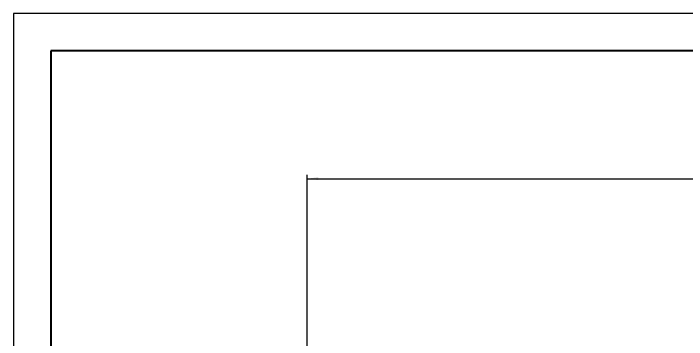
# Model space of a CAD drawing. Header units: millimetres. Extents: x -17820 to 17820, y -12600 to 12600.
# Drawn here: x -17820 to -6970, y 7351 to 12600 of the extents above; entities that cross this region are included whole.
import ezdxf

# ---------------------------------------------------------------- set-up
doc = ezdxf.new("R2010")
doc.units = ezdxf.units.MM
doc.layers.get('0').update_dxf_attribs({"lineweight": 35})
for name, color, linetype, lineweight in [('尺寸线层', 3, 'Continuous', 18), ('粗实线层', 7, 'Continuous', 35), ('细实线层', 2, 'Continuous', 18)]:
    doc.layers.add(name, color=color, linetype=linetype, lineweight=lineweight)
doc.styles.add('机械', font='isocp', dxfattribs={"width": 0.667, "bigfont": 'gbcbig.shx'})
doc.dimstyles.new('标准', dxfattribs={"dimscale": 60, "dimtxt": 4, "dimasz": 3, "dimexe": 1, "dimexo": 0, "dimgap": 0.76128, "dimtad": 1, "dimdec": 1, "dimdsep": 46, "dimtxsty": '机械', "dimblk": '_CAXARROW', "dimcen": 0, "dimdle": 4, "dimclrt": 2, "dimaunit": 1, "dimazin": 2, "dimtfac": 0.707107, "dimtdec": 3, "dimtmove": 0, "dimatfit": 3, "dimfxl": 0, "dimfrac": 2, "dimtolj": 1, "dimlwd": 18, "dimarcsym": 0})

# ---------------------------------------------------------------- blocks, each defined once
blk = doc.blocks.new('*X2')
at = {"layer": '粗实线层'}
for p, q in [((-287, 200), (-287, -200)), ((287, 200), (-287, 200))]:
    blk.add_line(p, q, dxfattribs=at)
at = {"layer": '细实线层'}
for p, q in [((297, 210), (-297, 210)), ((-297, 210), (-297, -210))]:
    blk.add_line(p, q, dxfattribs=at)
blk = doc.blocks.new('*X187')
at = {"layer": '尺寸线层', "linetype": 'Continuous', "lineweight": 18}
for points in [[(-13088, 9940), (-12908, 9963), (-12908, 9918)], [(562, 9940), (382, 9963), (382, 9918)]]:
    blk.add_hatch(color=0, dxfattribs=at).paths.add_polyline_path(points, flags=0)
at = {"layer": '尺寸线层', "color": 0, "linetype": 'Continuous'}
for p, q in [((-13088, 6053), (-13088, 10000)), ((562, 5098), (562, 10000))]:
    blk.add_line(p, q, dxfattribs=at)
at = {"layer": '尺寸线层', "color": 0, "linetype": 'Continuous', "lineweight": 18}
blk.add_line((-13088, 9940), (562, 9940), dxfattribs=at)
at = {"layer": '尺寸线层', "color": 2, "insert": (-6263, 10106), "char_height": 240, "width": 1088.54, "attachment_point": 5, "line_spacing_factor": 0.939812, "style": '机械'}
blk.add_mtext('\\T1.1;13650', dxfattribs=at)
blk = doc.blocks.new('_CAXARROW')
blk.add_hatch(color=2).paths.add_polyline_path([(0, 0), (-1, 0.125), (-1, -0.125)], flags=0)

msp = doc.modelspace()

# ---------------------------------------------------------------- block references
at = {"layer": '粗实线层', "xscale": 60, "yscale": 60, "zscale": 60}
msp.add_blockref('*X2', (0, 0), dxfattribs=at)

# ---------------------------------------------------------------- dimensions: what is measured, and where the dimension line sits
at = {"layer": '尺寸线层'}
dim = msp.add_linear_dim(base=(561.93, 9940.27), p1=(-13088.07, 6052.92), p2=(561.93, 5097.92), dimstyle='标准', override={"dimsah": 1, "dimtfill": 1, "dimtzin": 8}, dxfattribs=at)
dim.commit()
dim.dimension.update_dxf_attribs({"geometry": '*X187', "text_midpoint": (-6263.07, 9940.27)})

doc.saveas('drawing.dxf')
